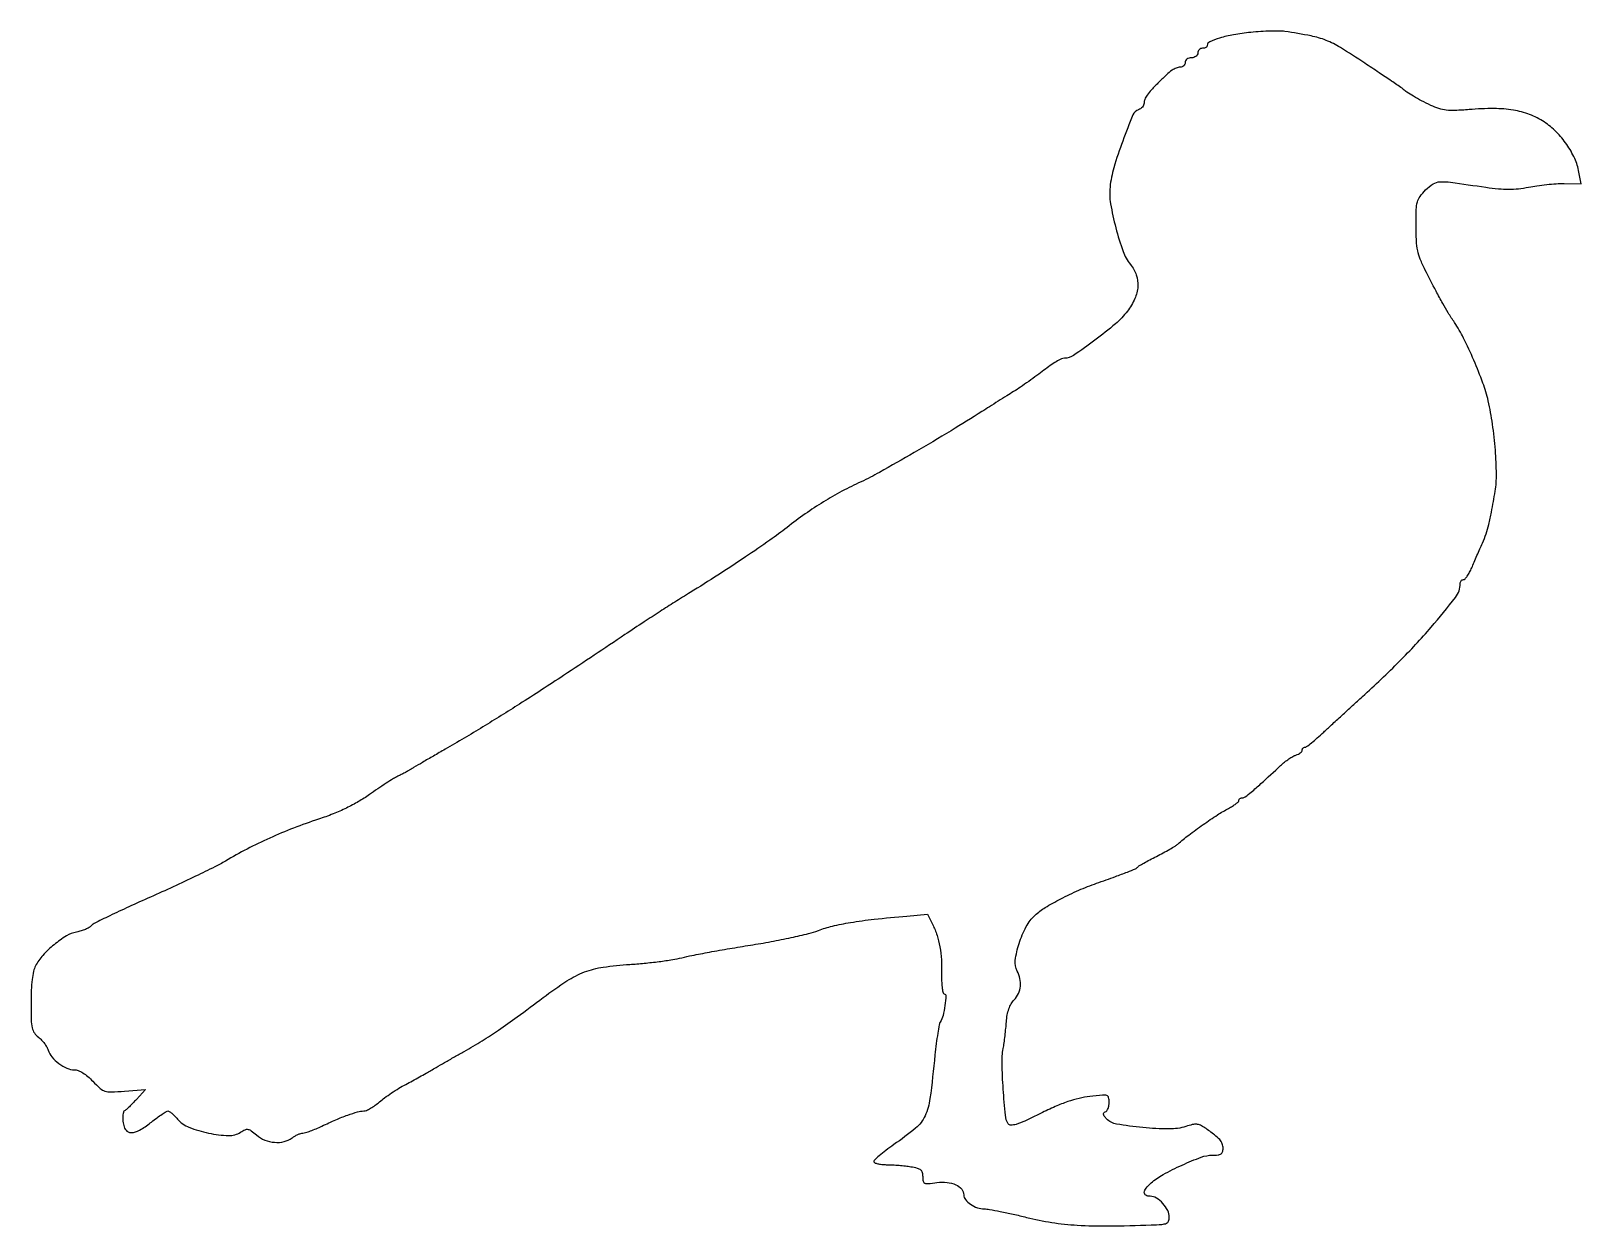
# Model space of a CAD drawing. Extents: x 0 to 490, y 1 to 378.
import ezdxf

# ---------------------------------------------------------------- set-up
doc = ezdxf.new("R2010")
doc.units = 0

msp = doc.modelspace()

# ---------------------------------------------------------------- linework, layer by layer
msp.add_lwpolyline([(385.747124, 378.014384, 0.01744), (380.318104, 377.280317, 0.030749), (375.914682, 376.245796, 0.033171), (372.765888, 375.065805, 0.294587), (372, 373.87868, -0.166853), (371.884936, 373.543472, -0.095179), (371.559375, 373.258112, -0.076039), (371.07375, 373.065207, -0.056643), (370.5, 373, 0.099038), (369.927543, 372.885486, 0.097945), (369.440625, 372.559375, 0.097945), (369.114514, 372.072457, 0.099038), (369, 371.5, -0.130775), (368.846791, 370.924246, -0.10214), (368.416667, 370.4375, -0.08892), (367.769411, 370.111864, -0.072314), (367, 370, 0.072314), (366.230589, 369.888136, 0.08892), (365.583333, 369.5625, 0.10214), (365.153209, 369.075754, 0.130775), (365, 368.5, -0.10191), (364.88211, 367.927604, -0.098576), (364.546977, 367.440625, -0.097243), (364.046423, 367.114357, -0.096239), (363.457794, 367, 0.095744), (362.203993, 366.757692, 0.05661), (360.85824, 366.031375, 0.034791), (359.166108, 364.669824, 0.009571), (356.701852, 362.298148, 0.009458), (354.345829, 359.851262, 0.033725), (352.979181, 358.161738, 0.054538), (352.243459, 356.826923, 0.099017), (352, 355.609594, -0.106654), (351.869166, 355.003216, -0.070852), (351.485937, 354.400667, -0.066496), (350.918951, 353.893206, -0.070757), (350.25, 353.565119, 0.219943), (348.46927, 351.913854, 0.00924), (345.254029, 343.664174, 0.016423), (342.461536, 335.246251, 0.045458), (341.243475, 329.131022, 0.068887), (341.411053, 323.862809, 0.021954), (343.075475, 316.176746, 0.021117), (345.366847, 308.75325, 0.08687), (347.675436, 304.673275, -0.089306), (349.538599, 301.343031, -0.099201), (350.031024, 297.695422, -0.08906), (349.080211, 293.830447, -0.058248), (346.733336, 289.872594, -0.05312), (342.958926, 285.883371, -0.016207), (336.459904, 280.686631, -0.01135), (329.727476, 275.886418, -0.150291), (326.845076, 275, 0.114822), (325.921884, 274.785162, 0.017563), (324.24714, 273.886688, 0.018856), (322.314892, 272.661124, 0.015352), (320.339798, 271.210001, -0.007807), (318.141951, 269.543587, -0.004923), (315.527008, 267.663814, -0.004941), (312.918742, 265.865804, -0.009046), (310.752143, 264.460001, 0.000993), (308.556528, 263.085107, 0.000535), (305.856152, 261.382624, 0.000533), (303.10814, 259.641894, 0.000838), (300.752143, 258.14042, -0.006684), (291.006118, 252.088339, -0.004058), (279.327721, 245.179432, -0.003434), (268.341922, 238.900548, -0.020822), (262.5, 235.927692, 0.015613), (256.476186, 232.940846, 0.015273), (250.605327, 229.563175, 0.014953), (244.833341, 225.760653, 0.013576), (239.105867, 221.5, -0.013498), (233.675111, 217.458759, -0.005263), (225.964693, 212.158609, -0.005076), (217.248023, 206.428487, -0.005225), (208.5, 200.932463, 0.002644), (203.58502, 197.879853, 0.003036), (198.924717, 194.91153, 0.002722), (193.898034, 191.627865, 0.001532), (187.829909, 187.589796, -0.00154), (168.404384, 174.663399, -0.004158), (154.505892, 165.641674, -0.005449), (142.862321, 158.397747, -0.00536), (131, 151.368744, 0.00057), (127.251966, 149.196094, 0.000758), (123.85, 147.21197, 0.000533), (121.001319, 145.540671, 0.007683), (120, 144.930872, -0.012816), (119.251366, 144.485429, -0.005144), (118.20625, 143.913363, -0.005087), (117.067033, 143.319753, -0.006407), (116, 142.79458, 0.026521), (114.638634, 142.05512, 0.005456), (112.325, 140.599657, 0.005725), (109.671877, 138.846626, 0.005359), (107, 136.994835, -0.022917), (103.577786, 134.796711, -0.018684), (99.730875, 132.755858, -0.017654), (95.509086, 130.895305, -0.015285), (90.960348, 129.238891, 0.012425), (83.043215, 126.407068, 0.013493), (75.493998, 123.256741, 0.013853), (68.317844, 119.790055, 0.014897), (61.519531, 116.009461, -0.018396), (58.107309, 114.143036, -0.003972), (52.06492, 111.180953, -0.00414), (45.009569, 107.863164, -0.003945), (37.786581, 104.608107, 0.003607), (30.921126, 101.519763, 0.005367), (24.961517, 98.709239, 0.002493), (19.937389, 96.242618, 0.104554), (19.000952, 95.501147, -0.091058), (18.352606, 94.958967, -0.028267), (17.208518, 94.394517, -0.027218), (15.832416, 93.896279, -0.026885), (14.404706, 93.548101, 0.090344), (11.180598, 92.313715, 0.0357), (7.293756, 89.555184, 0.035757), (3.724227, 86.162068, 0.065593), (1.435262, 82.874811, 0.066091), (0.811221, 81.139749, 0.022941), (0.367264, 78.512418, 0.019321), (0.089562, 75.169655, 0.011063), (0, 71.12224, 0.006201), (0.066612, 65.75161, 0.047555), (0.367685, 63.251412, 0.098723), (1.05832, 61.669716, 0.07408), (2.36532, 60.284599, -0.036532), (3.321786, 59.412053, -0.027731), (4.239628, 58.32846, -0.028358), (4.990006, 57.20926, -0.056709), (5.424429, 56.238105, 0.098637), (6.618046, 54.073664, 0.056154), (8.796537, 52.011391, 0.056431), (11.358013, 50.500004, 0.10547), (13.702011, 50, -0.09512), (14.937031, 49.762904, -0.044015), (16.402211, 49.023591, -0.03785), (17.979696, 47.87113, -0.027019), (19.564549, 46.362881, 0.021102), (21.857512, 44.128485, 0.107749), (23.396619, 43.25623, 0.08503), (25.322914, 43.001894, 0.010431), (29.580561, 43.254404), (36.166327, 43.783046), (33.333163, 40.651114, -0.007121), (32.193361, 39.426628, -0.009226), (31.111929, 38.338453, -0.007289), (30.181069, 37.461694, -0.078171), (29.75, 37.176258, 0.232127), (29.215301, 36.52279, 0.051054), (29.025425, 35.042541, 0.047561), (29.149086, 33.265923, 0.050509), (29.606989, 31.581787, 0.192196), (30.720882, 30.376882, 0.167973), (32.435537, 30.183985, 0.085919), (34.875936, 31.193483, 0.027005), (38.109269, 33.490294, -0.008102), (39.849379, 34.828114, -0.011449), (41.444625, 35.958165, -0.007747), (42.802723, 36.843959, -0.138446), (43.297966, 36.990294, -0.160924), (43.730883, 36.853074, -0.020061), (44.516935, 36.235195, -0.021975), (45.41434, 35.398773, -0.016564), (46.327098, 34.406114, 0.122376), (49.961805, 31.828292, 0.042324), (56.175083, 29.982619, 0.041618), (62.489291, 29.215072, 0.155694), (66.293006, 30.272415, -0.038148), (67.688712, 31.04176, -0.151639), (68.647788, 31.163771, -0.116226), (69.650603, 30.732842, -0.018275), (71.34151, 29.382669, 0.08215), (73.961757, 27.78901, 0.075432), (77.034425, 27.063331, 0.078663), (80.063164, 27.292925, 0.104098), (82.55887, 28.468197, -0.03099), (83.412199, 29.034126, -0.026811), (84.370418, 29.520904, -0.027724), (85.288556, 29.867529, -0.067534), (86, 29.990159, 0.067319), (86.84417, 30.135296, 0.011662), (88.38125, 30.658391, 0.012496), (90.167164, 31.364133, 0.010896), (92, 32.189493, -0.009089), (96.410011, 34.1946, -0.015115), (100.203522, 35.702415, -0.016765), (103.275035, 36.701807, -0.068172), (105.215204, 36.984944, 0.102916), (106.088955, 37.174731, 0.026015), (107.391475, 37.838033, 0.025427), (108.831734, 38.769092, 0.023261), (110.215204, 39.867934, -0.022131), (111.828322, 41.155135, -0.010601), (114.003841, 42.669305, -0.010487), (116.345536, 44.156629, -0.014722), (118.5, 45.377202, 0.002596), (120.63411, 46.518794, 0.002102), (122.9125, 47.765241, 0.002124), (125.004289, 48.93268, 0.005495), (126.5, 49.797591, -0.002706), (128.131275, 50.753074, -0.000666), (130.821875, 52.304763, -0.000682), (133.908594, 54.073827, -0.000682), (137, 55.834396, 0.009085), (142.683793, 59.199081, 0.011206), (147.851249, 62.548436, 0.008819), (153.747754, 66.714817, 0.00321), (161.959684, 72.818598, -0.017366), (169.482699, 78.086418, -0.052438), (175.051468, 80.924763, -0.055388), (180.919208, 82.460134, -0.021098), (189.340229, 83.331197, 0.008836), (193.905536, 83.690563, 0.007756), (198.658698, 84.223891, 0.007818), (202.934466, 84.839024, 0.023083), (205.840229, 85.442214, -0.014334), (209.007597, 86.157716, -0.003081), (214.537442, 87.205982, -0.003215), (220.959351, 88.339787, -0.003062), (227.5, 89.410069, 0.006915), (234.028907, 90.530141, 0.00727), (240.415625, 91.813304, 0.007006), (245.890423, 93.076859, 0.032102), (249, 94.055877, -0.034029), (253.447431, 95.437305, -0.017815), (259.134286, 96.57533, -0.013122), (266.64535, 97.600399, -0.005215), (277, 98.628501), (283.5, 99.205489), (285.176274, 95.852744, -0.037931), (286.54141, 92.510788, -0.034864), (287.432291, 88.90584, -0.030189), (287.899795, 84.75709, -0.017611), (287.983087, 79.75, 0.015162), (288.008959, 77.545627, 0.024936), (288.180094, 75.689063, 0.022305), (288.445007, 74.284225, 0.348068), (288.803831, 74, -0.432506), (289.351752, 73.416982, -0.019035), (289.042204, 70.335371, -0.026267), (288.427971, 67.153619, -0.077743), (287.567394, 65.109046, 0.092514), (287.225997, 64.226415, 0.00615), (286.758083, 61.537117, 0.008712), (286.292769, 58.29489, 0.006399), (285.885706, 54.686109, -0.007267), (284.305991, 40.896279, -0.075555), (282.736536, 35.426332, -0.11219), (279.759594, 31.540176, -0.023568), (272.881351, 26.348795, 0.011322), (270.307911, 24.503606, 0.018536), (268.224995, 22.813148, 0.012954), (266.658904, 21.369503, 0.351974), (266.594223, 20.847543, 0.17783), (267.014983, 20.517441, 0.028085), (268.048391, 20.245733, 0.028205), (269.357304, 20.055195, 0.021297), (270.809017, 19.988994, -0.012941), (272.493305, 19.940368, -0.007459), (274.517336, 19.799145, -0.007449), (276.546699, 19.596605, -0.01236), (278.25, 19.358152, -0.022825), (280.27451, 18.927804, -0.110353), (281.313903, 18.393392, -0.157872), (281.831879, 17.572529, -0.06252), (282, 16.233234, 0.048747), (282.142217, 14.777968, 0.249929), (282.638343, 14.170261, 0.124173), (283.680227, 14.013611, 0.009593), (286.509406, 14.346235, -0.059354), (289.712143, 14.402763, -0.082934), (292.469834, 13.6502, -0.107699), (294.3271, 12.248617, -0.179325), (295, 10.432747, 0.174178), (295.532061, 8.951738, 0.069703), (297.143612, 7.474853, 0.064595), (299.290246, 6.374611, 0.086369), (301.442737, 6, -0.043125), (303.104252, 5.856428, -0.005882), (306.534149, 5.217553, -0.00673), (310.587585, 4.356224, -0.005638), (314.863996, 3.336352, 0.023091), (322.819418, 1.730198, 0.023063), (330.89228, 0.863699, 0.01773), (340.670559, 0.615758, 0.006825), (354.25, 0.938412, 0.009054), (357.646916, 1.127182, 0.082472), (359.082646, 1.47578, 0.197624), (359.759541, 2.163025, 0.097202), (360, 3.388237, 0.118654), (359.482628, 5.537708, 0.067036), (357.947036, 7.752307, 0.068179), (355.924099, 9.437267, 0.140502), (353.961045, 10, -0.120403), (352.576901, 10.338214, -0.298322), (352.088754, 11.20752, -0.15598), (352.622376, 12.552742, -0.041383), (354.25, 14.231869, -0.054362), (358.050324, 16.885928, -0.01894), (364.03089, 19.872442, -0.017187), (370.074466, 22.363033, -0.089369), (373.609697, 23, 0.023554), (375.406266, 23.08468, 0.11774), (376.353892, 23.407785, 0.18064), (376.83845, 24.044704, 0.073367), (377, 25.139757, 0.094052), (376.721779, 26.605755, 0.087747), (375.922873, 27.908365, 0.048455), (374.318786, 29.399032, 0.010013), (371.204276, 31.678975, 0.044226), (369.837482, 32.467892, 0.091924), (368.649702, 32.773411, 0.07419), (367.271135, 32.663333, 0.021361), (365.204276, 32.090187, -0.080862), (359.994686, 31.292979, -0.021509), (351.576496, 31.735634, -0.017547), (343.308906, 32.821867, -0.162486), (340.165777, 34.489836, -0.02481), (339.414755, 35.361571, -0.119528), (339.147598, 35.954057, -0.236894), (339.270351, 36.381701, -0.118301), (339.75, 36.703231, 0.146241), (340.229256, 37.064143, 0.060377), (340.632812, 37.778371, 0.052711), (340.90746, 38.704226, 0.045794), (341, 39.7125, 0.061763), (340.813576, 41.215938, 0.264292), (340.212011, 41.844436, 0.095663), (338.898866, 41.975895, 0.005423), (334.822581, 41.559437, 0.030707), (331.45561, 40.967413, 0.024031), (327.892609, 39.929334, 0.020439), (323.914245, 38.375157, 0.0119), (319.270549, 36.205443, -0.005744), (314.297607, 33.806872, -0.032669), (311.563339, 32.73815, -0.072364), (309.92005, 32.468214, -0.264833), (309.02781, 32.955002, -0.115212), (308.138714, 35.601001, -0.007167), (307.470286, 43.895051, -0.010405), (307.099316, 52.083233, -0.050862), (307.456334, 56.700379, 0.0099), (307.743362, 58.490257, 0.004972), (308.038488, 60.760637, 0.004935), (308.297254, 63.115391, 0.007284), (308.473787, 65.186896, -0.028698), (308.750213, 67.337617, -0.037884), (309.259866, 69.246239, -0.042404), (309.983342, 70.860113, -0.061036), (310.902254, 72.125457, 0.077436), (312.261504, 74.131747, 0.08334), (312.902388, 76.406654, 0.081245), (312.772648, 78.81454, 0.068967), (311.889615, 81.206256, -0.157457), (311.274854, 84.603, -0.044106), (312.475004, 89.933456, -0.044647), (314.72266, 95.2668, -0.086317), (317.553855, 98.912579, -0.048027), (320.717268, 101.279313, -0.017041), (325.648598, 104.052358, -0.016666), (331.32843, 106.760066, -0.018337), (337, 108.99159, 0.002031), (342.964049, 111.116372, 0.007342), (346.735212, 112.540113, 0.006663), (349.30324, 113.592709, 0.122839), (350, 114.118855, -0.089832), (350.405904, 114.469188, -0.004399), (351.947882, 115.360407, -0.007017), (353.812799, 116.382203, -0.004998), (355.928961, 117.476387, 0.006528), (358.102508, 118.608683, 0.007529), (360.143863, 119.746178, 0.006833), (361.843039, 120.758021, 0.042966), (362.653916, 121.357532, -0.018268), (366.125669, 124.199562, -0.009291), (370.681859, 127.52766, -0.009201), (375.262539, 130.620575, -0.022911), (378.75, 132.662436, 0.018322), (379.994877, 133.376042, 0.02574), (381.045313, 134.108047, 0.024114), (381.822615, 134.773868, 0.206429), (382, 135.185212, -0.127234), (382.080372, 135.495944, -0.100757), (382.306547, 135.760656, -0.089581), (382.644876, 135.938614, -0.076534), (383.043563, 136, 0.159606), (384.002324, 136.314047, 0.016443), (385.899174, 137.804418, 0.010298), (388.965082, 140.490415, 0.001436), (395.180313, 146.198772, -0.019229), (396.44189, 147.277297, -0.017739), (397.816179, 148.286499, -0.018058), (399.104404, 149.097419, -0.054648), (400.050916, 149.51616, 0.040744), (400.796789, 149.821688, 0.050543), (401.427457, 150.227012, 0.05907), (401.861784, 150.665552, 0.167174), (402, 151.067388, -0.092321), (402.066301, 151.423406, -0.096111), (402.255987, 151.726045, -0.099356), (402.538951, 151.928581, -0.106188), (402.871444, 152, 0.162775), (403.409519, 152.179938, 0.007304), (404.975357, 153.395312, 0.011622), (406.805263, 154.93006, 0.007992), (408.809971, 156.75, -0.00186), (411.258158, 159.027936, -0.000827), (414.502242, 162.014063, -0.000818), (417.947034, 165.164064, -0.001106), (421.072437, 168, 0.013233), (432.793204, 179.165301, 0.017532), (442.816281, 189.964557, 0.013939), (450.503301, 199.369915, 0.165827), (452, 203.758659, -0.080422), (452.07676, 204.232806, -0.091502), (452.298502, 204.635356, -0.100739), (452.62861, 204.904496, -0.121393), (453.016179, 205, 0.212898), (453.505181, 205.218101, 0.030144), (454.20721, 206.101563, 0.029977), (454.952465, 207.31369, 0.021369), (455.64378, 208.75, -0.00058), (456.387052, 210.474182, -0.000323), (457.29651, 212.573438, -0.000322), (458.219475, 214.696361, -0.000522), (459.007248, 216.5, 0.02013), (460.173941, 219.485094, 0.023022), (461.039334, 222.4248, 0.014822), (461.874704, 226.332291, 0.003405), (463.043524, 232.975307, 0.045328), (463.451339, 238.277776, 0.015753), (463.103565, 245.943003, 0.015846), (462.207468, 254.166968, 0.021595), (460.847261, 261.5, 0.031124), (459.168948, 267.148537, 0.013788), (456.292396, 274.3795, 0.013722), (453.045646, 281.391523, 0.033783), (450.185294, 286.288893, -0.009653), (448.183964, 289.364665, -0.012046), (446.451013, 292.299059, -0.007707), (444.355089, 296.191423, -0.001659), (440.851768, 303, -0.022658), (439.363124, 306.27534, -0.044891), (438.543523, 309.0063, -0.037842), (438.147521, 312.12769, -0.011964), (438.022406, 316.826923, -0.007568), (438.086874, 322.006778, -0.058159), (438.434343, 324.406988, -0.095232), (439.277021, 326.152151, -0.036431), (441.047748, 328.201594, -0.054622), (443.442842, 330.123657, -0.131371), (445.594201, 330.803042, -0.045573), (448.971526, 330.646062, -0.002205), (460.11703, 329.053344, 0.013398), (464.083815, 328.576812, 0.024121), (467.356022, 328.431004, 0.026661), (470.392697, 328.604321, 0.021616), (473.61703, 329.103337, -0.014799), (476.258287, 329.549053, -0.009528), (479.342026, 329.916275, -0.009577), (482.375219, 330.160415, -0.017735), (484.845188, 330.223898), (490.190375, 330.171675), (489.537905, 333.835837, 0.062868), (488.191983, 338.159368, 0.044596), (485.680614, 342.581412, 0.043691), (482.349453, 346.59331, 0.052472), (478.554453, 349.697902, 0.054383), (473.948973, 352.049852, 0.050129), (468.817212, 353.433307, 0.041056), (462.645334, 353.934871, 0.02056), (454.81845, 353.605237, -0.010481), (450.396433, 353.329645, -0.037939), (447.580315, 353.427011, -0.051111), (445.267844, 353.926029, -0.032429), (442.7055, 354.947988, -0.008767), (439.794468, 356.397053, -0.011605), (437.199972, 357.823261, -0.011831), (435.112845, 359.101421, -0.053112), (434, 360, 0.046747), (433.58419, 360.344563, 0.000415), (430.20802, 362.643019, 0.001432), (426.316393, 365.271409, 0.000924), (421.79326, 368.295385, 0.008524), (414.088113, 373.238667, 0.043907), (409.56148, 375.513108, 0.046618), (404.824456, 376.899332, 0.01037), (396.5, 378.334975, 0.036357), (394.855385, 378.462457, 0.008621), (392.103843, 378.427885, 0.008825), (388.935332, 378.277409, 0.008604)], format="xyb", close=True)

doc.saveas('drawing.dxf')
